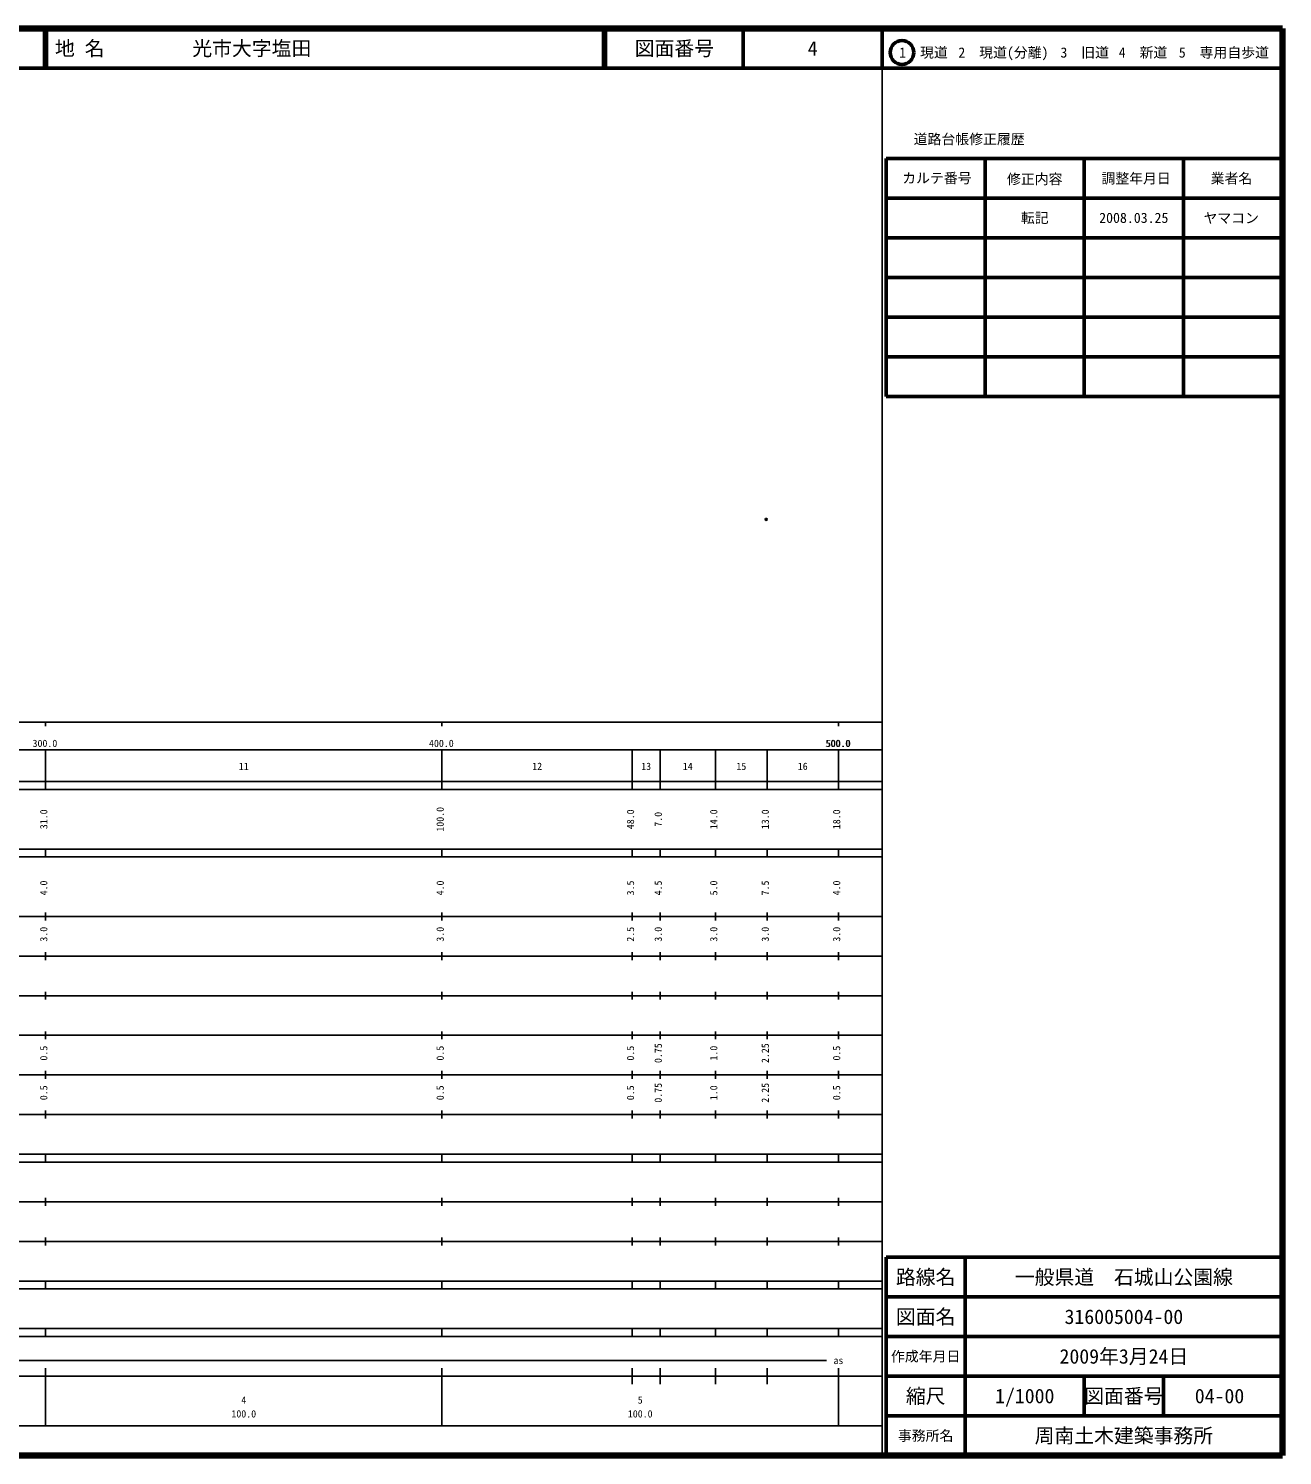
# Model space of a CAD drawing. Units: millimetres on the paper. Extents: x 40 to 680, y 20 to 380.
# Drawn here: x 363.7 to 680, y 20 to 380 of the extents above; entities that cross this region are included whole.
import ezdxf
from ezdxf.enums import TextEntityAlignment as Align

# ---------------------------------------------------------------- set-up
doc = ezdxf.new("R2010")
doc.units = ezdxf.units.MM
doc.header["$PDMODE"] = 32
doc.header["$PDSIZE"] = 0.5
doc.layers.add('M-OTRS', color=6, linetype='Continuous')
doc.layers.add('M-TTL-TXT', color=7, linetype='Continuous')
for name, color, linetype, lineweight in [('M-TTL', 2, 'Continuous', 140), ('M-TTL-BAND', 7, 'Continuous', 25), ('M-TTL-FRAM', 2, 'Continuous', 50), ('M-TTL-LINE', 7, 'Continuous', 50)]:
    doc.layers.add(name, color=color, linetype=linetype, lineweight=lineweight)
doc.styles.add('ＭＳ ゴシック', font='')
doc.styles.get('ＭＳ ゴシック').set_extended_font_data('MS Gothic')

msp = doc.modelspace()

# ---------------------------------------------------------------- linework, layer by layer
at = {"layer": 'M-OTRS'}
msp.add_point((549.786, 256.172), dxfattribs=at)
at = {"layer": 'M-TTL'}
for p, q in [((680, 380), (40, 380)), ((680, 20), (680, 380)), ((40, 20), (680, 20))]:
    msp.add_line(p, q, dxfattribs=at)
at = {"layer": 'M-TTL-BAND'}
for p, q in [((579, 20), (579, 370)), ((40, 205), (579, 205)), ((368, 205), (368, 204)), ((468, 205), (468, 204)), ((568, 205), (568, 204)), ((68, 198), (579, 198)), ((368, 188), (368, 198)), ((468, 188), (468, 198)), ((516, 188), (516, 198)), ((523, 188), (523, 198)), ((537, 188), (537, 198)), ((550, 188), (550, 198)), ((568, 188), (568, 198)), ((40, 190), (579, 190)), ((40, 188), (579, 188)), ((40, 173), (579, 173)), ((368, 171), (368, 173)), ((468, 171), (468, 173)), ((516, 171), (516, 173)), ((523, 171), (523, 173)), ((537, 171), (537, 173)), ((550, 171), (550, 173)), ((568, 171), (568, 173)), ((40, 171), (579, 171)), ((40, 156), (579, 156)), ((368, 155), (368, 157)), ((468, 155), (468, 157)), ((516, 155), (516, 157)), ((523, 155), (523, 157)), ((537, 155), (537, 157)), ((550, 155), (550, 157)), ((568, 155), (568, 157)), ((46, 146), (579, 146)), ((368, 145), (368, 147)), ((468, 145), (468, 147)), ((516, 145), (516, 147)), ((523, 145), (523, 147)), ((537, 145), (537, 147)), ((550, 145), (550, 147)), ((568, 145), (568, 147)), ((368, 135), (368, 137)), ((468, 135), (468, 137)), ((516, 135), (516, 137)), ((523, 135), (523, 137)), ((537, 135), (537, 137)), ((550, 135), (550, 137)), ((568, 135), (568, 137)), ((52, 136), (579, 136)), ((46, 126), (579, 126)), ((368, 125), (368, 127)), ((468, 125), (468, 127)), ((516, 125), (516, 127)), ((523, 125), (523, 127)), ((537, 125), (537, 127)), ((550, 125), (550, 127)), ((568, 125), (568, 127)), ((52, 116), (579, 116)), ((368, 115), (368, 117)), ((468, 115), (468, 117)), ((516, 115), (516, 117)), ((523, 115), (523, 117)), ((537, 115), (537, 117)), ((550, 115), (550, 117)), ((568, 115), (568, 117)), ((46, 106), (579, 106)), ((368, 105), (368, 107)), ((468, 105), (468, 107)), ((516, 105), (516, 107)), ((523, 105), (523, 107)), ((537, 105), (537, 107)), ((550, 105), (550, 107)), ((568, 105), (568, 107)), ((40, 96), (579, 96)), ((40, 94), (579, 94)), ((368, 94), (368, 96)), ((468, 94), (468, 96)), ((516, 94), (516, 96)), ((523, 94), (523, 96)), ((537, 94), (537, 96)), ((550, 94), (550, 96)), ((568, 94), (568, 96)), ((49, 84), (579, 84)), ((368, 83), (368, 85)), ((468, 83), (468, 85)), ((516, 83), (516, 85)), ((523, 83), (523, 85)), ((537, 83), (537, 85)), ((550, 83), (550, 85)), ((568, 83), (568, 85)), ((40, 74), (579, 74)), ((368, 73), (368, 75)), ((468, 73), (468, 75)), ((516, 73), (516, 75)), ((523, 73), (523, 75)), ((537, 73), (537, 75)), ((550, 73), (550, 75)), ((568, 73), (568, 75)), ((40, 64), (579, 64)), ((40, 62), (579, 62)), ((368, 62), (368, 64)), ((468, 62), (468, 64)), ((516, 62), (516, 64)), ((523, 62), (523, 64)), ((537, 62), (537, 64)), ((550, 62), (550, 64)), ((568, 62), (568, 64)), ((40, 52), (579, 52)), ((368, 50), (368, 52)), ((468, 50), (468, 52)), ((516, 50), (516, 52)), ((523, 50), (523, 52)), ((537, 50), (537, 52)), ((550, 50), (550, 52)), ((568, 50), (568, 52)), ((40, 50), (579, 50)), ((71, 44), (565, 44)), ((40, 40), (579, 40)), ((368, 27.5), (368, 42)), ((468, 27.5), (468, 42)), ((516, 38), (516, 42)), ((523, 38), (523, 42)), ((537, 38), (537, 42)), ((550, 38), (550, 42)), ((568, 27.5), (568, 42)), ((68, 27.5), (579, 27.5))]:
    msp.add_line(p, q, dxfattribs=at)
at = {"layer": 'M-TTL-FRAM'}
for p, q in [((580, 347.197), (580, 287.197)), ((580, 347.197), (680, 347.197)), ((580, 287.197), (680, 287.197)), ((680, 70), (580, 70)), ((580, 70), (580, 20))]:
    msp.add_line(p, q, dxfattribs=at)
at = {"layer": 'M-TTL-LINE'}
for p, q in [((367.75, 380), (367.75, 370)), ((368.25, 380), (368.25, 370)), ((508.747, 380), (508.747, 370)), ((509.247, 380), (509.247, 370)), ((543.997, 380), (543.997, 370)), ((579, 380), (579, 370)), ((40, 370), (680, 370)), ((605, 347.197), (605, 287.197)), ((630, 347.197), (630, 287.197)), ((655, 347.197), (655, 287.197)), ((580, 337.197), (680, 337.197)), ((580, 327.197), (680, 327.197)), ((580, 317.197), (680, 317.197)), ((580, 307.197), (680, 307.197)), ((580, 297.197), (680, 297.197)), ((600, 70), (600, 20)), ((680, 60), (580, 60)), ((680, 50), (580, 50)), ((680, 40), (580, 40)), ((630, 40), (630, 30)), ((650, 40), (650, 30)), ((680, 30), (580, 30))]:
    msp.add_line(p, q, dxfattribs=at)
msp.add_circle((584.031, 373.958), 3, dxfattribs=at)

# ---------------------------------------------------------------- texts
at = {"layer": 'M-TTL-BAND', "style": 'ＭＳ ゴシック'}
for s, p in [('300.0', (367.844, 198.195)), ('400.0', (467.844, 198.195)), ('500.0', (567.844, 198.195)), ('500.0', (568, 198.195)), ('11', (418, 192.405)), ('12', (492, 192.405)), ('13', (519.5, 192.405)), ('14', (530, 192.405)), ('15', (543.5, 192.405)), ('16', (559, 192.405)), ('as', (568, 42.5)), ('4', (418, 32.523)), ('5', (518, 32.523)), ('100.0', (418, 29.033)), ('100.0', (518, 29.033))]:
    msp.add_text(s, height=1.833, dxfattribs=at).set_placement(p, align=Align.BOTTOM_CENTER)
for s, p in [('31.0', (369, 180.5)), ('100.0', (469, 180.5)), ('48.0', (517, 180.5)), ('7.0', (524, 180.5)), ('14.0', (538, 180.5)), ('13.0', (551, 180.5)), ('18.0', (569, 180.5)), ('4.0', (369, 163.174)), ('4.0', (469, 163.174)), ('3.5', (517, 163.174)), ('4.5', (524, 163.174)), ('5.0', (538, 163.174)), ('7.5', (551, 163.174)), ('4.0', (569, 163.174)), ('3.0', (369, 151.5)), ('3.0', (469, 151.5)), ('2.5', (517, 151.5)), ('3.0', (524, 151.5)), ('3.0', (538, 151.5)), ('3.0', (551, 151.5)), ('3.0', (569, 151.5)), ('0.5', (369, 121.5)), ('0.5', (469, 121.5)), ('0.5', (517, 121.5)), ('0.75', (524, 121.5)), ('1.0', (538, 121.5)), ('2.25', (551, 121.5)), ('0.5', (569, 121.5)), ('0.5', (369, 111.5)), ('0.5', (469, 111.5)), ('0.5', (517, 111.5)), ('0.75', (524, 111.5)), ('1.0', (538, 111.5)), ('2.25', (551, 111.5)), ('0.5', (569, 111.5))]:
    msp.add_text(s, height=1.833, rotation=90, dxfattribs=at).set_placement(p, align=Align.BOTTOM_CENTER)
at = {"layer": 'M-TTL-TXT', "style": 'ＭＳ ゴシック'}
for s, p in [('地 名', (370.38, 375)), ('光市大字塩田', (405.024, 375))]:
    msp.add_text(s, height=3.666, dxfattribs=at).set_placement(p, align=Align.MIDDLE_LEFT)
for s, height, p in [('図面番号', 3.666, (526.622, 375)), ('4', 3.666, (561.497, 375)), ('1\u3000現道', 2.566, (589.448, 373.958)), ('2\u3000現道(分離)', 2.566, (609.619, 373.958)), ('3\u3000旧道', 2.566, (630.121, 373.958)), ('4\u3000新道', 2.566, (644.824, 373.958)), ('5\u3000専用自歩道', 2.566, (665.228, 373.958)), ('道路台帳修正履歴', 2.566, (600.968, 352.113)), ('カルテ番号', 2.566, (592.839, 342.277)), ('修正内容', 2.566, (617.509, 342.023)), ('調整年月日', 2.566, (643.089, 342.197)), ('業者名', 2.566, (667.134, 342.197)), ('転記', 2.566, (617.5, 332.245)), ('2008.03.25', 2.566, (642.5, 332.245)), ('ヤマコン', 2.566, (667.077, 332.189)), ('路線名', 3.666, (590, 65)), ('路線名', 3.666, (590, 65)), ('一般県道\u3000石城山公園線', 3.666, (640, 65)), ('図面名', 3.666, (590, 55)), ('図面名', 3.666, (590, 55)), ('316005004-00', 3.666, (640, 55)), ('2009年3月24日', 3.666, (640, 45)), ('作成年月日', 2.566, (590, 45)), ('作成年月日', 2.566, (590, 45)), ('縮尺', 3.666, (590, 35)), ('縮尺', 3.666, (590, 35)), ('1/1000', 3.666, (615, 35)), ('図面番号', 3.666, (640, 35)), ('図面番号', 3.666, (640, 35)), ('04-00', 3.666, (664.125, 35)), ('事務所名', 2.566, (590, 25)), ('事務所名', 2.566, (590, 25)), ('周南土木建築事務所', 3.666, (640, 25))]:
    msp.add_text(s, height=height, dxfattribs=at).set_placement(p, align=Align.MIDDLE_CENTER)

doc.saveas('drawing.dxf')
